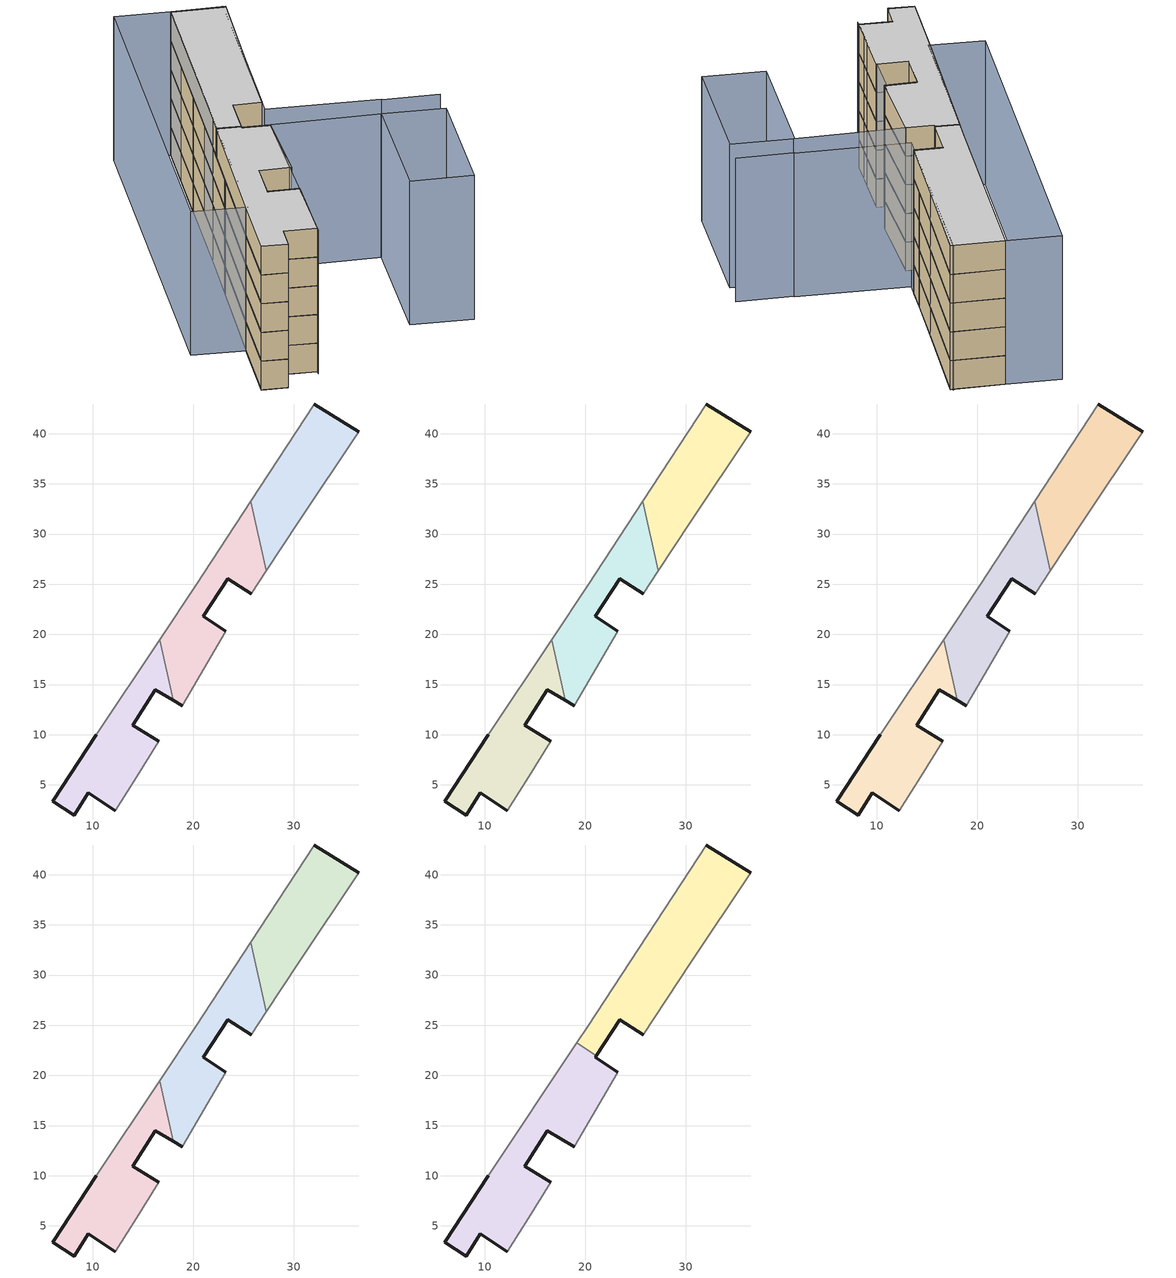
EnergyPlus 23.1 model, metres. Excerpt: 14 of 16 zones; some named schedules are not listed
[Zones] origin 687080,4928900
a101378a9d41ec46_F0_dwelling_0
 floor ground (EU_floor_Construction): 30.46,31.2 36.48,40.21 32.07,42.97 25.73,33.27 27.26,26.33 z0
 wall outside (EU_wall_Construction): 32.07,42.97 36.48,40.21 z0:3
 wall adiabatic (EU_wall_Construction): 25.73,33.27 32.07,42.97 / 36.48,40.21 30.46,31.2 27.26,26.33 z0:3
 wall to a101378a9d41ec46_F0_dwelling_1 (EU_wall_Construction): 27.26,26.33 25.73,33.27 z0:3
a101378a9d41ec46_F0_dwelling_1
 floor ground (EU_floor_Construction): 18.91,12.89 23.23,20.33 20.99,21.8 23.43,25.57 25.78,24.06 27.26,26.33 25.73,33.27 20.3,24.94 16.67,19.49 18,13.43 z0
 wall outside (EU_wall_Construction): 25.78,24.06 23.43,25.57 20.99,21.8 23.23,20.33 / 18.91,12.89 18,13.43 z0:3
 wall adiabatic (EU_wall_Construction): 23.23,20.33 18.91,12.89 / 16.67,19.49 20.3,24.94 25.73,33.27 / 27.26,26.33 25.78,24.06 z0:3
 wall to a101378a9d41ec46_F0_dwelling_2 (EU_wall_Construction): 18,13.43 16.67,19.49 z0:3
a101378a9d41ec46_F0_dwelling_2
 floor ground (EU_floor_Construction): 13.43,4.34 14.35,5.8 16.55,9.33 13.95,10.96 16.24,14.48 18,13.43 16.67,19.49 10.36,10.02 6.02,3.38 8.13,2 9.56,4.21 12.24,2.42 z0
 wall outside (EU_wall_Construction): 18,13.43 16.24,14.48 13.95,10.96 16.55,9.33 / 12.24,2.42 9.56,4.21 8.13,2 6.02,3.38 10.36,10.02 z0:3
 wall adiabatic (EU_wall_Construction): 16.55,9.33 14.35,5.8 13.43,4.34 12.24,2.42 / 10.36,10.02 16.67,19.49 z0:3
a101378a9d41ec46_F1_dwelling_0
 floor to a101378a9d41ec46_F0_dwelling_0 (EU_floor_Construction): 30.46,31.2 36.48,40.21 32.07,42.97 25.73,33.27 27.26,26.33 z3
 wall outside (EU_wall_Construction): 32.07,42.97 36.48,40.21 z3:6
 wall adiabatic (EU_wall_Construction): 25.73,33.27 32.07,42.97 / 36.48,40.21 30.46,31.2 27.26,26.33 z3:6
 wall to a101378a9d41ec46_F1_dwelling_1 (EU_wall_Construction): 27.26,26.33 25.73,33.27 z3:6
a101378a9d41ec46_F1_dwelling_1
 floor to a101378a9d41ec46_F0_dwelling_1 (EU_floor_Construction): 18.91,12.89 23.23,20.33 20.99,21.8 23.43,25.57 25.78,24.06 27.26,26.33 25.73,33.27 20.3,24.94 16.67,19.49 18,13.43 z3
 wall outside (EU_wall_Construction): 25.78,24.06 23.43,25.57 20.99,21.8 23.23,20.33 / 18.91,12.89 18,13.43 z3:6
 wall adiabatic (EU_wall_Construction): 23.23,20.33 18.91,12.89 / 16.67,19.49 20.3,24.94 25.73,33.27 / 27.26,26.33 25.78,24.06 z3:6
 wall to a101378a9d41ec46_F1_dwelling_2 (EU_wall_Construction): 18,13.43 16.67,19.49 z3:6
a101378a9d41ec46_F1_dwelling_2
 floor to a101378a9d41ec46_F0_dwelling_2 (EU_floor_Construction): 13.43,4.34 14.35,5.8 16.55,9.33 13.95,10.96 16.24,14.48 18,13.43 16.67,19.49 10.36,10.02 6.02,3.38 8.13,2 9.56,4.21 12.24,2.42 z3
 wall outside (EU_wall_Construction): 18,13.43 16.24,14.48 13.95,10.96 16.55,9.33 / 12.24,2.42 9.56,4.21 8.13,2 6.02,3.38 10.36,10.02 z3:6
 wall adiabatic (EU_wall_Construction): 16.55,9.33 14.35,5.8 13.43,4.34 12.24,2.42 / 10.36,10.02 16.67,19.49 z3:6
a101378a9d41ec46_F2_dwelling_0
 floor to a101378a9d41ec46_F1_dwelling_0 (EU_floor_Construction): 30.46,31.2 36.48,40.21 32.07,42.97 25.73,33.27 27.26,26.33 z6
 wall outside (EU_wall_Construction): 32.07,42.97 36.48,40.21 z6:9
 wall adiabatic (EU_wall_Construction): 25.73,33.27 32.07,42.97 / 36.48,40.21 30.46,31.2 27.26,26.33 z6:9
 wall to a101378a9d41ec46_F2_dwelling_1 (EU_wall_Construction): 27.26,26.33 25.73,33.27 z6:9
a101378a9d41ec46_F2_dwelling_1
 floor to a101378a9d41ec46_F1_dwelling_1 (EU_floor_Construction): 18.91,12.89 23.23,20.33 20.99,21.8 23.43,25.57 25.78,24.06 27.26,26.33 25.73,33.27 20.3,24.94 16.67,19.49 18,13.43 z6
 wall outside (EU_wall_Construction): 25.78,24.06 23.43,25.57 20.99,21.8 23.23,20.33 / 18.91,12.89 18,13.43 z6:9
 wall adiabatic (EU_wall_Construction): 23.23,20.33 18.91,12.89 / 16.67,19.49 20.3,24.94 25.73,33.27 / 27.26,26.33 25.78,24.06 z6:9
 wall to a101378a9d41ec46_F2_dwelling_2 (EU_wall_Construction): 18,13.43 16.67,19.49 z6:9
a101378a9d41ec46_F2_dwelling_2
 floor to a101378a9d41ec46_F1_dwelling_2 (EU_floor_Construction): 13.43,4.34 14.35,5.8 16.55,9.33 13.95,10.96 16.24,14.48 18,13.43 16.67,19.49 10.36,10.02 6.02,3.38 8.13,2 9.56,4.21 12.24,2.42 z6
 wall outside (EU_wall_Construction): 18,13.43 16.24,14.48 13.95,10.96 16.55,9.33 / 12.24,2.42 9.56,4.21 8.13,2 6.02,3.38 10.36,10.02 z6:9
 wall adiabatic (EU_wall_Construction): 16.55,9.33 14.35,5.8 13.43,4.34 12.24,2.42 / 10.36,10.02 16.67,19.49 z6:9
a101378a9d41ec46_F3_dwelling_0
 floor to a101378a9d41ec46_F2_dwelling_0 (EU_floor_Construction): 30.46,31.2 36.48,40.21 32.07,42.97 25.73,33.27 27.26,26.33 z9
 wall outside (EU_wall_Construction): 32.07,42.97 36.48,40.21 z9:12
 wall adiabatic (EU_wall_Construction): 25.73,33.27 32.07,42.97 / 36.48,40.21 30.46,31.2 27.26,26.33 z9:12
 wall to a101378a9d41ec46_F3_dwelling_1 (EU_wall_Construction): 27.26,26.33 25.73,33.27 z9:12
a101378a9d41ec46_F3_dwelling_1
 floor to a101378a9d41ec46_F2_dwelling_1 (EU_floor_Construction): 18.91,12.89 23.23,20.33 20.99,21.8 23.43,25.57 25.78,24.06 27.26,26.33 25.73,33.27 20.3,24.94 16.67,19.49 18,13.43 z9
 wall outside (EU_wall_Construction): 25.78,24.06 23.43,25.57 20.99,21.8 23.23,20.33 / 18.91,12.89 18,13.43 z9:12
 wall adiabatic (EU_wall_Construction): 23.23,20.33 18.91,12.89 / 16.67,19.49 20.3,24.94 25.73,33.27 / 27.26,26.33 25.78,24.06 z9:12
 wall to a101378a9d41ec46_F3_dwelling_2 (EU_wall_Construction): 18,13.43 16.67,19.49 z9:12
a101378a9d41ec46_F3_dwelling_2
 floor to a101378a9d41ec46_F2_dwelling_2 (EU_floor_Construction): 13.43,4.34 14.35,5.8 16.55,9.33 13.95,10.96 16.24,14.48 18,13.43 16.67,19.49 10.36,10.02 6.02,3.38 8.13,2 9.56,4.21 12.24,2.42 z9
 wall outside (EU_wall_Construction): 18,13.43 16.24,14.48 13.95,10.96 16.55,9.33 / 12.24,2.42 9.56,4.21 8.13,2 6.02,3.38 10.36,10.02 z9:12
 wall adiabatic (EU_wall_Construction): 16.55,9.33 14.35,5.8 13.43,4.34 12.24,2.42 / 10.36,10.02 16.67,19.49 z9:12
a101378a9d41ec46_F4_dwelling_0
 floor to a101378a9d41ec46_F3_dwelling_1 (EU_floor_Construction): 18.91,12.89 23.23,20.33 20.99,21.8 21.11,21.98 19.17,23.25 16.67,19.49 18,13.43 z12
 floor to a101378a9d41ec46_F3_dwelling_2 (EU_floor_Construction): 13.43,4.34 14.35,5.8 16.55,9.33 13.95,10.96 16.24,14.48 18,13.43 16.67,19.49 10.36,10.02 6.02,3.38 8.13,2 9.56,4.21 12.24,2.42 z12
 wall outside (EU_wall_Construction): 21.11,21.98 20.99,21.8 23.23,20.33 / 18.91,12.89 16.24,14.48 13.95,10.96 16.55,9.33 / 12.24,2.42 9.56,4.21 8.13,2 6.02,3.38 10.36,10.02 z12:15
 wall adiabatic (EU_wall_Construction): 23.23,20.33 18.91,12.89 / 16.55,9.33 14.35,5.8 13.43,4.34 12.24,2.42 / 10.36,10.02 19.17,23.25 z12:15
 wall to a101378a9d41ec46_F4_dwelling_1 (EU_wall_Construction): 19.17,23.25 21.11,21.98 z12:15
 ceiling to a101378a9d41ec46_F5_dwelling_0 (EU_floor_Construction): 21.11,21.98 20.99,21.8 23.23,20.33 18.91,12.89 16.24,14.48 13.95,10.96 16.55,9.33 14.35,5.8 13.43,4.34 12.24,2.42 9.56,4.21 8.13,2 6.02,3.38 10.36,10.02 19.17,23.25 z15
a101378a9d41ec46_F4_dwelling_1
 floor to a101378a9d41ec46_F3_dwelling_0 (EU_floor_Construction): 30.46,31.2 36.48,40.21 32.07,42.97 25.73,33.27 27.26,26.33 z12
 floor to a101378a9d41ec46_F3_dwelling_1 (EU_floor_Construction): 25.78,24.06 27.26,26.33 25.73,33.27 20.3,24.94 19.17,23.25 21.11,21.98 23.43,25.57 z12
 wall outside (EU_wall_Construction): 25.78,24.06 23.43,25.57 21.11,21.98 / 32.07,42.97 36.48,40.21 z12:15
 wall adiabatic (EU_wall_Construction): 36.48,40.21 30.46,31.2 25.78,24.06 / 19.17,23.25 20.3,24.94 32.07,42.97 z12:15
 ceiling to a101378a9d41ec46_F5_dwelling_1 (EU_floor_Construction): 36.48,40.21 30.46,31.2 25.78,24.06 23.43,25.57 21.11,21.98 19.17,23.25 20.3,24.94 32.07,42.97 z15
shading: 12.02,2.07 23.23,20.33 / 23.23,20.33 32.28,14.77 / 38.86,13.92 34.15,16.81 / 34.22,16.93 24.98,22.91 / 24.98,22.91 36.34,40.46 / 37.33,11.55 30,0.03 / 30,0.03 24.85,3.31 / 24.85,3.31 32.18,14.83 / 32.18,14.83 37.33,11.55 / 32.07,42.97 10.5,9.93 / 10.5,9.93 6.01,12.86 / 6.01,12.86 27.58,45.9 / 27.58,45.9 32.07,42.97 z0:15
[Building]
EU S2 Campaign: North Axis=0; Terrain=City; Solar Distribution=FullExterior
[Site:Location]
Bologna: Latitude=44.5; Longitude=11.25; Time Zone=1; Elevation=37
[SizingPeriod:WeatherFileDays]
AnnualSizingPeriod: Begin Month=1; Begin Day of Month=1; End Month=12; End Day of Month=31; Day of Week for Start Day=Monday; Use Weather File Daylight Saving Period=No; Use Weather File Rain and Snow Indicators=No
[MATERIAL]
EU_InternalMass_Material: Roughness=MediumRough; Thickness=0.1; Conductivity=1; Density=1800; Specific Heat=900; Thermal Absorptance=0.9; Solar Absorptance=0.7; Visible Absorptance=0.7
[MATERIAL:NOMASS] Roughness=MediumRough; Thermal Absorptance=0.9; Solar Absorptance=0.7; Visible Absorptance=0.7
Name | Thermal Resistance
EU_wall_NoMass | 0.905828
EU_floor_NoMass | 0.67114
[CONSTRUCTION]
EU_wall_Construction: EU_wall_NoMass
EU_floor_Construction: EU_floor_NoMass
EU_InternalMass_Construction: EU_InternalMass_Material
[ZONE] Type=1; Multiplier=1; Ceiling Height=autocalculate; Floor Area=autocalculate; Part of Total Floor Area=Yes
Name | Volume
a101378a9d41ec46_F0_dwelling_0; a101378a9d41ec46_F0_dwelling_1 | 217.337
a101378a9d41ec46_F1_dwelling_0; a101378a9d41ec46_F2_dwelling_0; a101378a9d41ec46_F3_dwelling_0 | 217.338
a101378a9d41ec46_F4_dwelling_0 | 326.003
a101378a9d41ec46_F1_dwelling_1; a101378a9d41ec46_F2_dwelling_1; a101378a9d41ec46_F3_dwelling_1; a101378a9d41ec46_F1_dwelling_2; a101378a9d41ec46_F2_dwelling_2; a101378a9d41ec46_F3_dwelling_2 | 217.334
a101378a9d41ec46_F4_dwelling_1 | 325.999
a101378a9d41ec46_F0_dwelling_2 | 217.332
[INTERNALMASS] Construction=EU_InternalMass_Construction
Name | Zone or ZoneList | Surface Area
a101378a9d41ec46_F0_dwelling_0_EU_InternalMass | a101378a9d41ec46_F0_dwelling_0 | 72.4458
a101378a9d41ec46_F0_dwelling_1_EU_InternalMass | a101378a9d41ec46_F0_dwelling_1 | 72.4457
a101378a9d41ec46_F0_dwelling_2_EU_InternalMass | a101378a9d41ec46_F0_dwelling_2 | 72.4443
a101378a9d41ec46_F1_dwelling_0_EU_InternalMass | a101378a9d41ec46_F1_dwelling_0 | 72.4458
a101378a9d41ec46_F1_dwelling_1_EU_InternalMass | a101378a9d41ec46_F1_dwelling_1 | 72.4457
a101378a9d41ec46_F1_dwelling_2_EU_InternalMass | a101378a9d41ec46_F1_dwelling_2 | 72.4443
a101378a9d41ec46_F2_dwelling_0_EU_InternalMass | a101378a9d41ec46_F2_dwelling_0 | 72.4458
a101378a9d41ec46_F2_dwelling_1_EU_InternalMass | a101378a9d41ec46_F2_dwelling_1 | 72.4457
a101378a9d41ec46_F2_dwelling_2_EU_InternalMass | a101378a9d41ec46_F2_dwelling_2 | 72.4443
a101378a9d41ec46_F3_dwelling_0_EU_InternalMass | a101378a9d41ec46_F3_dwelling_0 | 72.4458
a101378a9d41ec46_F3_dwelling_1_EU_InternalMass | a101378a9d41ec46_F3_dwelling_1 | 72.4457
a101378a9d41ec46_F3_dwelling_2_EU_InternalMass | a101378a9d41ec46_F3_dwelling_2 | 72.4443
a101378a9d41ec46_F4_dwelling_0_EU_InternalMass | a101378a9d41ec46_F4_dwelling_0 | 108.669
a101378a9d41ec46_F4_dwelling_1_EU_InternalMass | a101378a9d41ec46_F4_dwelling_1 | 108.667
[OTHEREQUIPMENT] Fuel Type=Electricity; Design Level Calculation Method=Watts/Area; Power per Zone Floor Area=1; Fraction Latent=0; Fraction Radiant=0; Fraction Lost=0; Carbon Dioxide Generation Rate=0; EndUse Subcategory=EU_Step8_InternalGains
Name | Zone or ZoneList or Space or SpaceList | Schedule
EU_Step8_InternalGain_a101378a9d41ec46_F0_dwelling_0_f000 | a101378a9d41ec46_F0_dwelling_0 | EU_Step8_GainSchedule_a101378a9d41ec46_F0_dwelling_0_f000
EU_Step8_InternalGain_a101378a9d41ec46_F0_dwelling_1_f000 | a101378a9d41ec46_F0_dwelling_1 | EU_Step8_GainSchedule_a101378a9d41ec46_F0_dwelling_1_f000
EU_Step8_InternalGain_a101378a9d41ec46_F0_dwelling_2_f000 | a101378a9d41ec46_F0_dwelling_2 | EU_Step8_GainSchedule_a101378a9d41ec46_F0_dwelling_2_f000
EU_Step8_InternalGain_a101378a9d41ec46_F1_dwelling_0_f000 | a101378a9d41ec46_F1_dwelling_0 | EU_Step8_GainSchedule_a101378a9d41ec46_F1_dwelling_0_f000
EU_Step8_InternalGain_a101378a9d41ec46_F1_dwelling_1_f000 | a101378a9d41ec46_F1_dwelling_1 | EU_Step8_GainSchedule_a101378a9d41ec46_F1_dwelling_1_f000
EU_Step8_InternalGain_a101378a9d41ec46_F1_dwelling_2_f000 | a101378a9d41ec46_F1_dwelling_2 | EU_Step8_GainSchedule_a101378a9d41ec46_F1_dwelling_2_f000
EU_Step8_InternalGain_a101378a9d41ec46_F2_dwelling_0_f000 | a101378a9d41ec46_F2_dwelling_0 | EU_Step8_GainSchedule_a101378a9d41ec46_F2_dwelling_0_f000
EU_Step8_InternalGain_a101378a9d41ec46_F2_dwelling_1_f000 | a101378a9d41ec46_F2_dwelling_1 | EU_Step8_GainSchedule_a101378a9d41ec46_F2_dwelling_1_f000
EU_Step8_InternalGain_a101378a9d41ec46_F2_dwelling_2_f000 | a101378a9d41ec46_F2_dwelling_2 | EU_Step8_GainSchedule_a101378a9d41ec46_F2_dwelling_2_f000
EU_Step8_InternalGain_a101378a9d41ec46_F3_dwelling_0_f000 | a101378a9d41ec46_F3_dwelling_0 | EU_Step8_GainSchedule_a101378a9d41ec46_F3_dwelling_0_f000
EU_Step8_InternalGain_a101378a9d41ec46_F3_dwelling_1_f000 | a101378a9d41ec46_F3_dwelling_1 | EU_Step8_GainSchedule_a101378a9d41ec46_F3_dwelling_1_f000
EU_Step8_InternalGain_a101378a9d41ec46_F3_dwelling_2_f000 | a101378a9d41ec46_F3_dwelling_2 | EU_Step8_GainSchedule_a101378a9d41ec46_F3_dwelling_2_f000
EU_Step8_InternalGain_a101378a9d41ec46_F4_dwelling_0_f000 | a101378a9d41ec46_F4_dwelling_0 | EU_Step8_GainSchedule_a101378a9d41ec46_F4_dwelling_0_f000
EU_Step8_InternalGain_a101378a9d41ec46_F4_dwelling_1_f000 | a101378a9d41ec46_F4_dwelling_1 | EU_Step8_GainSchedule_a101378a9d41ec46_F4_dwelling_1_f000
[ZONEVENTILATION:DESIGNFLOWRATE] Schedule=EU_AlwaysOn; Design Flow Rate Calculation Method=AirChanges/Hour; Air Changes per Hour=0.73129; Ventilation Type=Natural; Fan Pressure Rise=0; Fan Total Efficiency=1; Constant Term Coefficient=1; Temperature Term Coefficient=0; Velocity Term Coefficient=0; Velocity Squared Term Coefficient=0; Minimum Indoor Temperature=-100; Maximum Indoor Temperature=100; Delta Temperature=-100; Minimum Outdoor Temperature=-100; Maximum Outdoor Temperature=100; Maximum Wind Speed=40
Name | Zone or ZoneList or Space or SpaceList
EU_ConstantAir_a101378a9d41ec46_F0_dwelling_0 | a101378a9d41ec46_F0_dwelling_0
EU_ConstantAir_a101378a9d41ec46_F0_dwelling_1 | a101378a9d41ec46_F0_dwelling_1
EU_ConstantAir_a101378a9d41ec46_F0_dwelling_2 | a101378a9d41ec46_F0_dwelling_2
EU_ConstantAir_a101378a9d41ec46_F1_dwelling_0 | a101378a9d41ec46_F1_dwelling_0
EU_ConstantAir_a101378a9d41ec46_F1_dwelling_1 | a101378a9d41ec46_F1_dwelling_1
EU_ConstantAir_a101378a9d41ec46_F1_dwelling_2 | a101378a9d41ec46_F1_dwelling_2
EU_ConstantAir_a101378a9d41ec46_F2_dwelling_0 | a101378a9d41ec46_F2_dwelling_0
EU_ConstantAir_a101378a9d41ec46_F2_dwelling_1 | a101378a9d41ec46_F2_dwelling_1
EU_ConstantAir_a101378a9d41ec46_F2_dwelling_2 | a101378a9d41ec46_F2_dwelling_2
EU_ConstantAir_a101378a9d41ec46_F3_dwelling_0 | a101378a9d41ec46_F3_dwelling_0
EU_ConstantAir_a101378a9d41ec46_F3_dwelling_1 | a101378a9d41ec46_F3_dwelling_1
EU_ConstantAir_a101378a9d41ec46_F3_dwelling_2 | a101378a9d41ec46_F3_dwelling_2
EU_ConstantAir_a101378a9d41ec46_F4_dwelling_0 | a101378a9d41ec46_F4_dwelling_0
EU_ConstantAir_a101378a9d41ec46_F4_dwelling_1 | a101378a9d41ec46_F4_dwelling_1
[HVACTEMPLATE:THERMOSTAT] Constant Heating Setpoint=20; Constant Cooling Setpoint=50
EU_HeatOnly_a101378a9d41ec46_F0_dwelling_0; EU_HeatOnly_a101378a9d41ec46_F0_dwelling_1; EU_HeatOnly_a101378a9d41ec46_F0_dwelling_2; EU_HeatOnly_a101378a9d41ec46_F1_dwelling_0; EU_HeatOnly_a101378a9d41ec46_F1_dwelling_1; EU_HeatOnly_a101378a9d41ec46_F1_dwelling_2; EU_HeatOnly_a101378a9d41ec46_F2_dwelling_0; EU_HeatOnly_a101378a9d41ec46_F2_dwelling_1; EU_HeatOnly_a101378a9d41ec46_F2_dwelling_2; EU_HeatOnly_a101378a9d41ec46_F3_dwelling_0; EU_HeatOnly_a101378a9d41ec46_F3_dwelling_1; EU_HeatOnly_a101378a9d41ec46_F3_dwelling_2; EU_HeatOnly_a101378a9d41ec46_F4_dwelling_0; EU_HeatOnly_a101378a9d41ec46_F4_dwelling_1; EU_HeatOnly_a101378a9d41ec46_F5_dwelling_0; EU_HeatOnly_a101378a9d41ec46_F5_dwelling_1
[HVACTEMPLATE:ZONE:IDEALLOADSAIRSYSTEM] System Availability Schedule=EU_AlwaysOn; Maximum Heating Supply Air Temperature=50; Minimum Cooling Supply Air Temperature=13; Maximum Heating Supply Air Humidity Ratio=0.0156; Minimum Cooling Supply Air Humidity Ratio=0.0077; Heating Limit=NoLimit; Cooling Limit=NoLimit; Heating Availability Schedule=EU_AlwaysOn; Cooling Availability Schedule=EU_CoolingOff; Dehumidification Control Type=ConstantSensibleHeatRatio; Cooling Sensible Heat Ratio=0.7; Dehumidification Setpoint=60; Humidification Control Type=None; Humidification Setpoint=30; Outdoor Air Method=None; Outdoor Air Flow Rate per Person=0.00944; Outdoor Air Flow Rate per Zone Floor Area=0; Outdoor Air Flow Rate per Zone=0; Demand Controlled Ventilation Type=None; Outdoor Air Economizer Type=NoEconomizer; Heat Recovery Type=None; Sensible Heat Recovery Effectiveness=0.7; Latent Heat Recovery Effectiveness=0.65
Name | Template Thermostat
a101378a9d41ec46_F0_dwelling_0 | EU_HeatOnly_a101378a9d41ec46_F0_dwelling_0
a101378a9d41ec46_F0_dwelling_1 | EU_HeatOnly_a101378a9d41ec46_F0_dwelling_1
a101378a9d41ec46_F0_dwelling_2 | EU_HeatOnly_a101378a9d41ec46_F0_dwelling_2
a101378a9d41ec46_F1_dwelling_0 | EU_HeatOnly_a101378a9d41ec46_F1_dwelling_0
a101378a9d41ec46_F1_dwelling_1 | EU_HeatOnly_a101378a9d41ec46_F1_dwelling_1
a101378a9d41ec46_F1_dwelling_2 | EU_HeatOnly_a101378a9d41ec46_F1_dwelling_2
a101378a9d41ec46_F2_dwelling_0 | EU_HeatOnly_a101378a9d41ec46_F2_dwelling_0
a101378a9d41ec46_F2_dwelling_1 | EU_HeatOnly_a101378a9d41ec46_F2_dwelling_1
a101378a9d41ec46_F2_dwelling_2 | EU_HeatOnly_a101378a9d41ec46_F2_dwelling_2
a101378a9d41ec46_F3_dwelling_0 | EU_HeatOnly_a101378a9d41ec46_F3_dwelling_0
a101378a9d41ec46_F3_dwelling_1 | EU_HeatOnly_a101378a9d41ec46_F3_dwelling_1
a101378a9d41ec46_F3_dwelling_2 | EU_HeatOnly_a101378a9d41ec46_F3_dwelling_2
